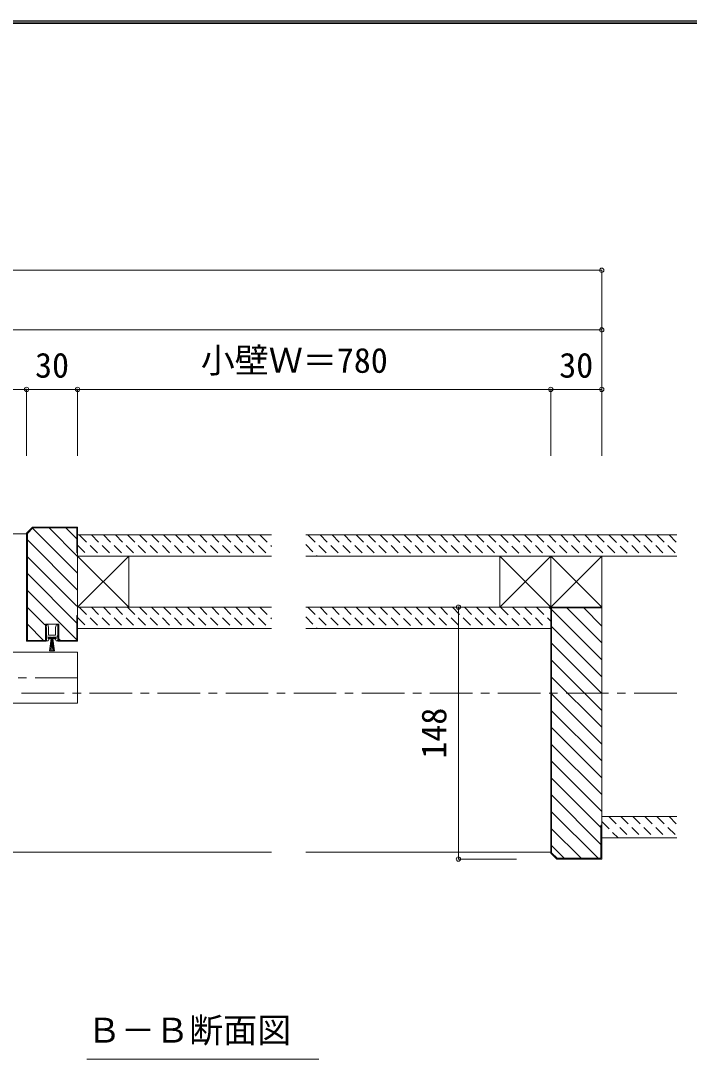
# Model space of a CAD drawing. Units: millimetres at full size, sheet at 1:5. Extents: x -957 to 993, y -689 to 708.
# Drawn here: x 256 to 649, y 98 to 708 of the extents above; entities that cross this region are included whole.
import ezdxf
from ezdxf.enums import TextEntityAlignment as Align

# ---------------------------------------------------------------- set-up
doc = ezdxf.new("R2010")
doc.units = ezdxf.units.MM
doc.header["$LTSCALE"] = 5
doc.header["$PDMODE"] = 32
doc.header["$PDSIZE"] = 2.5
doc.linetypes.add('CHAIN1', pattern=[8, 5, -1, 1, -1])
doc.linetypes.add('DASHED1', pattern=[1.8, 1.2, -0.6])
for name, color, linetype, lineweight in [('0-A_文字', 7, 'Continuous', 9), ('0-B_寸法', 7, 'Continuous', 9), ('F-1_枠', 6, 'Continuous', 9)]:
    doc.layers.add(name, color=color, linetype=linetype, lineweight=lineweight)
doc.styles.add('ＭＳ ゴシック', font='')
doc.styles.get('ＭＳ ゴシック').set_extended_font_data('MS Gothic')

# ---------------------------------------------------------------- blocks, each defined once
blk = doc.blocks.new('4')
at = {"layer": '0-A_文字'}
for p, q in [((-7.5, 43.83), (7.5, 43.83)), ((-7.5, 43.83), (-2.5, 8.83)), ((-3.75, 43.83), (-1.25, 8.83)), ((0, 43.83), (0, 8.83)), ((3.75, 43.83), (1.25, 8.83)), ((2.5, 8.83), (7.5, 43.83)), ((-16.5, 3.83), (-16.5, 12.33)), ((-11, 5.33), (-11, 8.83)), ((-11, 8.83), (11, 8.83)), ((16.5, 12.33), (16.5, 3.83))]:
    blk.add_line(p, q, dxfattribs=at)
for points in [[(-15, 13.83), (-11.5, 13.83), (-9, 8.83), (-11.5, 8.83), (-11.5, 3.83), (-2.5, 3.83)], [(-11, 5.33), (11, 5.33), (11, 8.83)], [(2.5, 3.83), (11.5, 3.83), (11.5, 8.83), (9, 8.83), (11.5, 13.83), (15, 13.83)], [(-15.44, -33.59), (-18, -24.67), (-16.5, -24.67), (-16.5, -1.17)], [(0, -2.17), (-10.5, -2.17), (-10.5, -24.67), (-12.54, -33.51)], [(12.54, -33.51), (10.5, -24.67), (10.5, -2.17), (0, -2.17)], [(16.5, -1.17), (16.5, -24.67), (18, -24.67), (15.44, -33.59)]]:
    blk.add_lwpolyline(points, dxfattribs=at)
for centre, radius, start, end in [((-15, 12.33), 1.5, 90, 180), ((-17.83, 1.33), 2.83, 0, 61.92751), ((-17.83, 1.33), 2.83, 298.07249, 0), ((0, 2.49), 2.83, 90, 151.92751), ((0, 2.49), 2.83, 28.07249, 90), ((15, 12.33), 1.5, 0, 90), ((17.83, 1.33), 2.83, 118.07249, 180), ((17.83, 1.33), 2.83, 180, 241.92751), ((-14, -33.17), 1.5, 196.01316, 347.0113), ((14, -33.17), 1.5, 192.9887, 343.98684)]:
    blk.add_arc(centre, radius, start, end, dxfattribs=at)

msp = doc.modelspace()

# ---------------------------------------------------------------- linework, layer by layer
at = {"layer": '0-B_寸法'}
for p, q in [((-720.205, 561.028), (597.295, 561.028)), ((597.295, 561.028), (597.295, 452.056)), ((-639.205, 526.028), (597.295, 526.028)), ((-639.205, 491.028), (567.295, 491.028)), ((259.295, 491.028), (289.295, 491.028)), ((259.295, 491.028), (259.295, 452.056)), ((289.295, 491.028), (567.295, 491.028)), ((289.295, 491.028), (289.295, 452.056)), ((567.295, 491.028), (597.295, 491.028)), ((567.295, 491.028), (567.295, 452.056)), ((262.835, 409.458), (289.295, 382.998)), ((272.567, 409.626), (289.295, 392.897)), ((282.466, 409.626), (288.795, 403.297)), ((288.795, 409.626), (288.795, 395.126)), ((289.295, 410.126), (289.295, 343.126)), ((145.295, 406.126), (259.295, 406.126)), ((259.295, 406.626), (259.295, 343.126)), ((259.795, 406.418), (259.795, 343.626)), ((403.295, 405.626), (289.295, 405.626)), ((289.295, 405.626), (289.295, 393.126)), ((641.295, 405.626), (423.295, 405.626)), ((259.795, 402.598), (289.295, 373.098)), ((289.295, 385.126), (289.295, 397.626)), ((259.795, 392.699), (288.795, 363.699)), ((288.795, 395.126), (289.295, 395.126)), ((403.295, 393.126), (289.295, 393.126)), ((319.295, 393.126), (289.295, 363.126)), ((289.295, 393.126), (319.295, 363.126)), ((319.295, 393.126), (319.295, 363.126)), ((641.295, 393.126), (423.295, 393.126)), ((537.295, 393.126), (537.295, 363.126)), ((567.295, 393.126), (537.295, 363.126)), ((537.295, 393.126), (567.295, 363.126)), ((567.295, 393.126), (567.295, 363.126)), ((597.295, 393.126), (567.295, 363.126)), ((567.295, 393.126), (597.295, 363.126)), ((597.295, 393.126), (597.295, 363.126)), ((259.795, 382.799), (288.795, 353.799)), ((259.795, 372.9), (288.795, 343.9)), ((259.795, 363), (270.007, 352.788)), ((289.295, 363.126), (316.295, 363.126)), ((403.295, 363.126), (289.295, 363.126)), ((289.295, 350.626), (289.295, 363.126)), ((567.295, 363.126), (423.295, 363.126)), ((537.295, 363.126), (597.295, 363.126)), ((597.295, 363.126), (567.295, 363.126)), ((567.295, 218.626), (567.295, 363.126)), ((597.295, 362.626), (567.795, 362.626)), ((567.795, 218.833), (567.795, 362.626)), ((567.795, 361.682), (597.295, 332.182)), ((576.751, 362.626), (597.295, 342.081)), ((586.65, 362.626), (597.295, 351.981)), ((597.295, 215.126), (597.295, 363.126)), ((288.795, 358.126), (289.295, 358.126)), ((288.795, 358.126), (288.795, 343.626)), ((259.795, 353.101), (269.27, 343.626)), ((270.345, 353.126), (270.345, 343.626)), ((403.295, 350.626), (289.295, 350.626)), ((567.295, 350.626), (423.295, 350.626)), ((567.795, 351.782), (597.295, 322.282)), ((270.345, 343.626), (259.795, 343.626)), ((278.245, 344.55), (279.17, 343.626)), ((278.245, 343.626), (288.795, 343.626)), ((567.795, 341.883), (597.295, 312.383)), ((145.295, 336.626), (289.295, 336.626)), ((289.295, 306.626), (289.295, 336.626)), ((567.795, 331.983), (597.295, 302.483)), ((567.795, 322.084), (597.295, 292.584)), ((567.795, 312.184), (597.295, 282.684)), ((145.295, 306.626), (289.295, 306.626)), ((567.795, 302.285), (597.295, 272.785)), ((567.795, 292.385), (597.295, 262.885)), ((567.795, 282.486), (597.295, 252.986)), ((567.795, 272.586), (597.295, 243.086)), ((567.795, 262.687), (596.795, 233.687)), ((567.795, 252.787), (596.795, 223.787)), ((567.795, 242.888), (595.057, 215.626)), ((597.295, 227.626), (597.295, 240.126)), ((641.295, 240.126), (597.295, 240.126)), ((567.795, 232.988), (585.158, 215.626)), ((596.795, 235.126), (597.295, 235.126)), ((641.295, 227.626), (597.295, 227.626)), ((567.795, 223.089), (575.258, 215.626)), ((145.295, 219.126), (403.295, 219.126)), ((423.295, 219.126), (567.295, 219.126)), ((570.795, 215.126), (567.295, 218.626)), ((571.002, 215.626), (567.795, 218.833)), ((570.795, 215.126), (597.295, 215.126)), ((431.058, 97.544), (294.631, 97.544))]:
    msp.add_line(p, q, dxfattribs=at)
at = {"layer": '0-B_寸法', "linetype": 'DASHED1'}
for p, q in [((290.299, 405.626), (302.799, 393.126)), ((297.37, 405.626), (309.87, 393.126)), ((304.441, 405.626), (316.941, 393.126)), ((311.512, 405.626), (324.012, 393.126)), ((318.583, 405.626), (331.083, 393.126)), ((325.654, 405.626), (338.154, 393.126)), ((332.726, 405.626), (345.226, 393.126)), ((339.797, 405.626), (352.297, 393.126)), ((347.086, 405.408), (359.368, 393.126)), ((353.939, 405.626), (366.439, 393.126)), ((361.01, 405.626), (373.51, 393.126)), ((368.081, 405.626), (380.581, 393.126)), ((375.152, 405.626), (387.652, 393.126)), ((382.223, 405.626), (394.723, 393.126)), ((389.294, 405.626), (401.794, 393.126)), ((396.365, 405.626), (403.295, 398.696)), ((424.649, 405.626), (437.149, 393.126)), ((431.72, 405.626), (444.22, 393.126)), ((438.792, 405.626), (451.292, 393.126)), ((445.863, 405.626), (458.363, 393.126)), ((452.934, 405.626), (465.434, 393.126)), ((460.005, 405.626), (472.505, 393.126)), ((467.076, 405.626), (479.576, 393.126)), ((474.365, 405.408), (486.647, 393.126)), ((481.218, 405.626), (493.718, 393.126)), ((488.289, 405.626), (500.789, 393.126)), ((495.36, 405.626), (507.86, 393.126)), ((502.431, 405.626), (514.931, 393.126)), ((509.502, 405.626), (522.002, 393.126)), ((516.573, 405.626), (529.073, 393.126)), ((523.644, 405.626), (536.144, 393.126)), ((530.715, 405.626), (543.215, 393.126)), ((538.004, 405.408), (550.287, 393.126)), ((544.858, 405.626), (557.358, 393.126)), ((551.929, 405.626), (564.429, 393.126)), ((559, 405.626), (571.5, 393.126)), ((566.071, 405.626), (578.571, 393.126)), ((573.142, 405.626), (585.642, 393.126)), ((580.213, 405.626), (592.713, 393.126)), ((587.284, 405.626), (599.784, 393.126)), ((594.355, 405.626), (606.855, 393.126)), ((601.644, 405.408), (613.926, 393.126)), ((608.497, 405.626), (620.997, 393.126)), ((615.568, 405.626), (628.068, 393.126)), ((622.639, 405.626), (635.139, 393.126)), ((629.71, 405.626), (641.295, 394.041)), ((636.781, 405.626), (641.295, 401.112)), ((289.295, 399.559), (295.728, 393.126)), ((423.295, 399.909), (430.078, 393.126)), ((290.299, 363.126), (302.799, 350.626)), ((297.37, 363.126), (309.87, 350.626)), ((304.441, 363.126), (316.941, 350.626)), ((311.512, 363.126), (324.012, 350.626)), ((318.583, 363.126), (331.083, 350.626)), ((325.654, 363.126), (338.154, 350.626)), ((332.726, 363.126), (345.226, 350.626)), ((339.797, 363.126), (352.297, 350.626)), ((347.086, 362.908), (359.368, 350.626)), ((353.939, 363.126), (366.439, 350.626)), ((361.01, 363.126), (373.51, 350.626)), ((368.081, 363.126), (380.581, 350.626)), ((375.152, 363.126), (387.652, 350.626)), ((382.223, 363.126), (394.723, 350.626)), ((389.294, 363.126), (401.794, 350.626)), ((396.365, 363.126), (403.295, 356.196)), ((424.649, 363.126), (437.149, 350.626)), ((431.72, 363.126), (444.22, 350.626)), ((438.792, 363.126), (451.292, 350.626)), ((445.863, 363.126), (458.363, 350.626)), ((452.934, 363.126), (465.434, 350.626)), ((460.005, 363.126), (472.505, 350.626)), ((467.076, 363.126), (479.576, 350.626)), ((474.365, 362.908), (486.647, 350.626)), ((481.218, 363.126), (493.718, 350.626)), ((488.289, 363.126), (500.789, 350.626)), ((495.36, 363.126), (507.86, 350.626)), ((502.431, 363.126), (514.931, 350.626)), ((509.502, 363.126), (522.002, 350.626)), ((516.573, 363.126), (529.073, 350.626)), ((523.644, 363.126), (536.144, 350.626)), ((530.715, 363.126), (543.215, 350.626)), ((538.004, 362.908), (550.287, 350.626)), ((544.858, 363.126), (557.358, 350.626)), ((551.929, 363.126), (564.429, 350.626)), ((559, 363.126), (567.295, 354.83)), ((566.071, 363.126), (567.295, 361.902)), ((289.295, 357.059), (295.728, 350.626)), ((423.295, 357.409), (430.078, 350.626)), ((601.426, 240.126), (613.926, 227.626)), ((608.497, 240.126), (620.997, 227.626)), ((615.568, 240.126), (628.068, 227.626)), ((622.639, 240.126), (635.139, 227.626)), ((629.71, 240.126), (641.295, 228.541)), ((636.781, 240.126), (641.295, 235.612)), ((597.295, 237.186), (606.855, 227.626))]:
    msp.add_line(p, q, dxfattribs=at)
at = {"layer": '0-B_寸法', "color": 4}
for p, q in [((513.038, 215.126), (513.038, 363.126)), ((513.038, 363.126), (547.196, 363.126)), ((513.038, 215.126), (547.196, 215.126))]:
    msp.add_line(p, q, dxfattribs=at)
at = {"layer": '0-B_寸法', "linetype": 'CHAIN1'}
msp.add_line((289.295, 321.626), (-18.705, 321.626), dxfattribs=at)
at = {"layer": '0-B_寸法', "color": 4, "linetype": 'CHAIN1'}
msp.add_line((641.295, 312.626), (-728.384, 312.626), dxfattribs=at)
at = {"layer": '0-B_寸法'}
for points in [[(259.295, 406.626), (262.795, 410.126), (289.295, 410.126)], [(259.795, 406.418), (263.002, 409.626), (288.795, 409.626)], [(270.845, 353.126), (270.845, 343.126), (259.295, 343.126)], [(270.345, 353.126), (278.245, 353.126), (278.245, 343.626)], [(277.745, 353.126), (277.745, 343.126), (289.295, 343.126)], [(571.002, 215.626), (596.795, 215.626), (596.795, 235.126)]]:
    msp.add_lwpolyline(points, dxfattribs=at)
for p in [(597.295, 561.028), (597.295, 526.028), (259.295, 491.028), (289.295, 491.028), (567.295, 491.028), (597.295, 491.028), (513.038, 363.126), (513.038, 215.126)]:
    msp.add_point(p, dxfattribs=at)
at = {"layer": 'F-1_枠'}
for p, q in [((-957.218, 707.602), (992.782, 707.602)), ((-957.218, 706.769), (992.782, 706.769)), ((-957.218, 705.935), (992.782, 705.935))]:
    msp.add_line(p, q, dxfattribs=at)

# ---------------------------------------------------------------- block references
at = {"layer": '0-B_寸法', "xscale": -0.2, "yscale": 0.2, "rotation": 180}
msp.add_blockref('4', (274.295, 346.191), dxfattribs=at)

# ---------------------------------------------------------------- texts
at = {"layer": '0-B_寸法', "style": 'ＭＳ ゴシック'}
for s, p in [('小壁Ｗ＝780', (361.633, 496.388)), ('30', (264.295, 493.528)), ('30', (572.295, 493.528)), ('Ｂ－Ｂ断面図', (294.824, 102.868))]:
    msp.add_text(s, height=14.66, dxfattribs=at).set_placement(p, align=Align.BOTTOM_LEFT)
msp.add_text('148', height=14.66, rotation=90, dxfattribs=at).set_placement((510.366, 274.126), align=Align.BOTTOM_LEFT)

doc.saveas('drawing.dxf')
